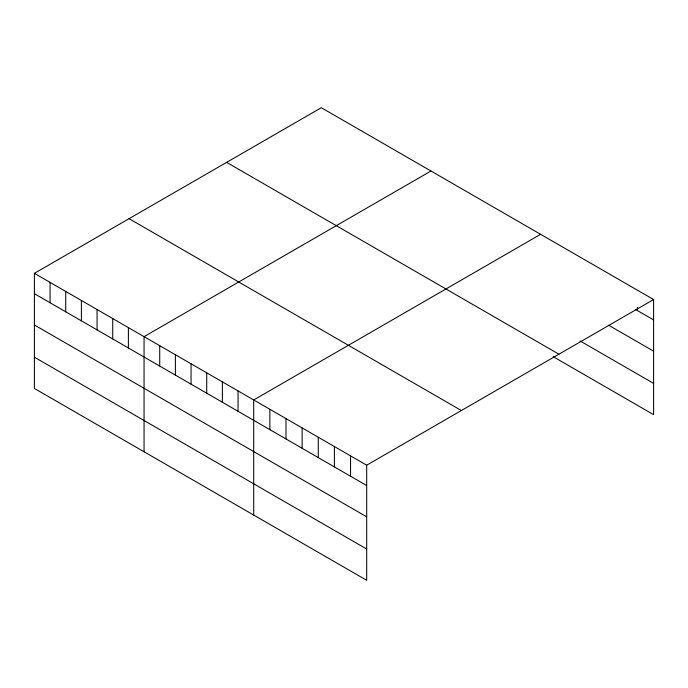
<?xml version="1.0" encoding="UTF-8"?>
<svg xmlns="http://www.w3.org/2000/svg" width="688" height="688" viewBox="0 0 688 688"><rect width="100%" height="100%" fill="white"/><g stroke="black" fill="none" stroke-linecap="round" stroke-linejoin="round"><path stroke-width="1.03" d="M34.4 273.342L366.687 465.191L366.687 580.302L34.4 388.453L34.4 273.342L321.313 107.698L653.6 299.547L653.6 414.658L553.178 356.676M430.963 171.011L144.059 336.656L144.059 451.767M540.622 234.316L253.709 399.969L253.709 515.071M366.687 465.191L653.6 299.547M635.669 309.557L653.6 319.911M608.768 325.295L653.6 351.172M580.07 340.938L653.6 383.388M226.627 162.359L558.923 354.208M129.077 218.681L461.373 410.53M34.4 293.707L366.687 485.556M34.4 324.977L366.687 516.817M34.4 357.192L366.687 549.033M637.458 307.373L637.458 310.589M350.553 455.877L350.553 476.234M334.411 446.555L334.411 466.92M318.269 437.241L318.269 457.597M302.127 427.919L302.127 448.284M285.993 418.605L285.993 438.961M269.851 409.283L269.851 429.647M238.048 390.922L238.048 411.286M222.379 381.874L222.379 402.239M206.718 372.836L206.718 393.192M191.049 363.789L191.049 384.153M175.388 354.741L175.388 375.106M159.719 345.703L159.719 366.059M128.389 327.608L128.389 347.973M112.729 318.57L112.729 338.935M97.06 309.523L97.06 329.887M81.399 300.475L81.399 320.84M65.73 291.437L65.73 311.802M50.069 282.39L50.069 302.754"/></g></svg>
